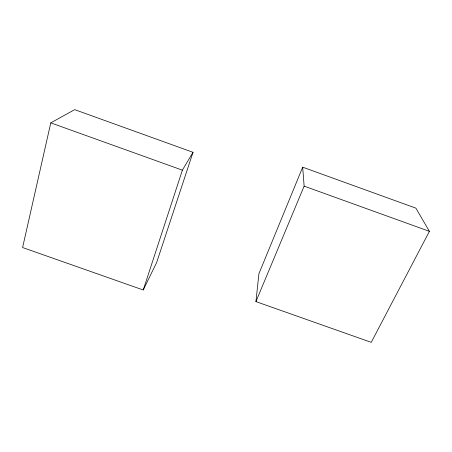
<?xml version="1.0" encoding="UTF-8"?>
<svg xmlns="http://www.w3.org/2000/svg" width="452" height="452" viewBox="0 0 452 452"><rect width="100%" height="100%" fill="white"/><g stroke="black" fill="none" stroke-linecap="round" stroke-linejoin="round"><path stroke-width="0.68" d="M255.928 301.597L258.923 273.703L302.687 167.183L415.88 208.152L429.4 231.339L371.233 342.356L255.928 301.597L304.134 186.134L302.687 167.183M50.782 122.865L22.6 247.538L143.233 289.986L156.658 262.499L193.021 152.307L74.693 109.644L50.782 122.865L182.376 170.155L193.021 152.307M143.233 289.986L182.376 170.155M304.134 186.134L429.4 231.339"/></g></svg>
